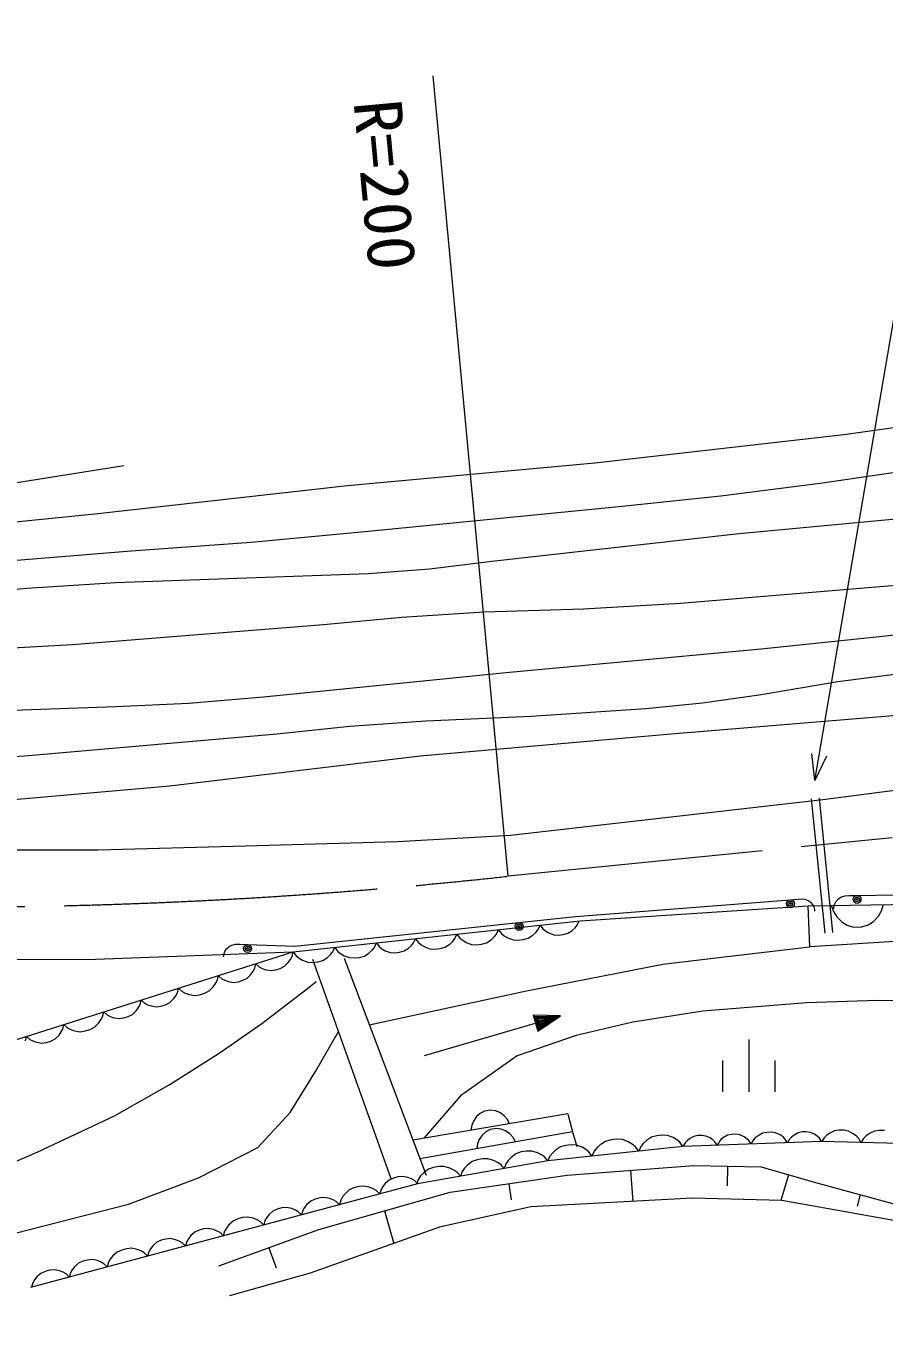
# Model space of a CAD drawing. Units: millimetres, scale not verified. Extents: x 40000 to 680000, y 20000 to 380000.
# Drawn here: x 366326 to 399162, y 250722 to 300442 of the extents above; entities that cross this region are included whole.
import ezdxf
from ezdxf.enums import TextEntityAlignment as Align

# ---------------------------------------------------------------- set-up
doc = ezdxf.new("R2010")
doc.units = ezdxf.units.MM
doc.header["$LTSCALE"] = 1000
doc.linetypes.add('CHAIN', pattern=[18.5, 12, -1.5, 3.5, -1.5])
for name, color, linetype, lineweight in [('M-BGD', 7, 'Continuous', 13), ('M-BMK', 2, 'CHAIN', 13), ('M-STR-HTXT', 7, 'Continuous', 13)]:
    doc.layers.add(name, color=color, linetype=linetype, lineweight=lineweight)
doc.styles.add('ＭＳ ゴシック', font='')
doc.styles.get('ＭＳ ゴシック').set_extended_font_data('MS Gothic')

msp = doc.modelspace()

# ---------------------------------------------------------------- linework, layer by layer
at = {"layer": 'M-BGD'}
for p, q in [((396818, 270856), (403593, 271738)), ((384871, 269493), (396818, 270856)), ((396904, 265741), (396393, 270885)), ((397202, 265770), (396691, 270915)), ((380542, 269253), (384871, 269493)), ((369076, 268932), (374729, 269092)), ((374729, 269092), (380542, 269253)), ((362950, 268932), (369076, 268932)), ((387354, 266384), (395572, 267022)), ((395572, 267022), (395871, 267045)), ((395871, 267045), (396030, 267057)), ((396030, 267057), (396131, 267045)), ((396131, 267045), (396256, 266994)), ((397332, 266974), (397431, 267075)), ((397431, 267075), (397530, 267137)), ((397530, 267137), (397669, 267179)), ((397669, 267179), (397829, 267182)), ((397829, 267182), (398129, 267187)), ((398129, 267187), (403688, 267281)), ((387536, 266218), (396262, 266795)), ((396256, 266994), (396340, 266941)), ((396262, 266795), (403792, 266910)), ((396328, 265219), (396262, 266795)), ((396340, 266941), (396406, 266866)), ((396406, 266866), (396475, 266751)), ((396475, 266751), (396503, 266652)), ((396503, 266652), (396508, 266593)), ((397145, 266808), (397228, 266569)), ((397228, 266569), (397351, 266371)), ((397236, 266752), (397274, 266873)), ((397238, 266672), (397236, 266752)), ((397274, 266873), (397332, 266974)), ((398951, 266396), (399068, 266597)), ((399068, 266597), (399144, 266839)), ((376557, 265027), (387536, 266218)), ((376620, 265244), (387354, 266384)), ((385924, 265882), (386002, 266052)), ((386002, 266052), (386107, 265912)), ((387340, 265956), (387420, 266055)), ((387420, 266055), (387493, 266214)), ((397351, 266371), (397554, 266174)), ((397554, 266174), (397756, 266057)), ((397756, 266057), (397997, 265981)), ((398317, 265986), (398556, 266070)), ((398556, 266070), (398754, 266193)), ((398754, 266193), (398951, 266396)), ((381156, 265375), (381230, 265534)), ((381230, 265534), (381342, 265385)), ((382657, 265431), (382742, 265537)), ((382742, 265537), (382820, 265707)), ((382820, 265707), (382933, 265558)), ((382933, 265558), (383039, 265473)), ((384131, 265495), (384248, 265604)), ((384248, 265604), (384333, 265710)), ((384333, 265710), (384411, 265879)), ((384411, 265879), (384524, 265731)), ((384524, 265731), (384630, 265645)), ((384630, 265645), (384767, 265564)), ((384767, 265564), (384968, 265489)), ((385354, 265499), (385541, 265551)), ((385541, 265551), (385722, 265667)), ((385722, 265667), (385838, 265777)), ((385838, 265777), (385924, 265882)), ((386107, 265912), (386207, 265833)), ((386207, 265833), (386336, 265756)), ((386336, 265756), (386524, 265686)), ((386524, 265686), (386706, 265676)), ((386706, 265676), (386885, 265695)), ((386885, 265695), (387061, 265744)), ((387061, 265744), (387230, 265853)), ((387230, 265853), (387340, 265956)), ((397997, 265981), (398317, 265986)), ((345942, 255346), (376557, 265027)), ((368989, 264758), (376557, 265027)), ((373894, 264924), (373939, 265043)), ((373939, 265043), (374002, 265141)), ((374002, 265141), (374106, 265237)), ((374106, 265237), (374208, 265293)), ((374208, 265293), (374349, 265328)), ((374349, 265328), (374509, 265322)), ((374509, 265322), (374809, 265311)), ((374809, 265311), (376620, 265244)), ((376508, 264854), (376548, 265025)), ((376557, 265027), (376670, 264879)), ((377985, 264925), (378070, 265030)), ((378070, 265030), (378148, 265200)), ((378148, 265200), (378260, 265051)), ((378260, 265051), (378366, 264966)), ((379458, 264988), (379575, 265097)), ((379575, 265097), (379660, 265203)), ((379660, 265203), (379738, 265372)), ((379738, 265372), (379844, 265233)), ((379844, 265233), (379943, 265153)), ((379943, 265153), (380072, 265077)), ((380072, 265077), (380261, 265007)), ((380443, 264996), (380622, 265016)), ((380622, 265016), (380798, 265065)), ((380798, 265065), (380967, 265174)), ((380967, 265174), (381077, 265276)), ((381077, 265276), (381156, 265375)), ((381342, 265385), (381448, 265300)), ((381448, 265300), (381586, 265219)), ((381586, 265219), (381787, 265144)), ((381787, 265144), (381981, 265133)), ((381981, 265133), (382172, 265154)), ((382172, 265154), (382360, 265206)), ((382360, 265206), (382540, 265322)), ((382540, 265322), (382657, 265431)), ((383039, 265473), (383176, 265391)), ((383176, 265391), (383378, 265316)), ((383378, 265316), (383572, 265305)), ((383572, 265305), (383763, 265326)), ((383763, 265326), (383950, 265379)), ((383950, 265379), (384131, 265495)), ((384968, 265489), (385163, 265478)), ((385163, 265478), (385354, 265499)), ((393373, 264884), (396328, 265219)), ((399978, 265450), (396328, 265219)), ((360273, 264720), (368989, 264758)), ((373891, 264845), (373894, 264924)), ((375078, 264402), (375118, 264572)), ((375118, 264572), (375249, 264456)), ((376217, 264479), (376362, 264619)), ((376362, 264619), (376449, 264741)), ((376449, 264741), (376508, 264854)), ((376670, 264879), (376776, 264793)), ((376776, 264793), (376913, 264712)), ((376913, 264712), (377114, 264637)), ((377114, 264637), (377309, 264626)), ((380299, 256347), (377300, 264745)), ((377309, 264626), (377500, 264647)), ((377500, 264647), (377687, 264699)), ((377687, 264699), (377868, 264815)), ((377868, 264815), (377985, 264925)), ((378366, 264966), (378504, 264884)), ((378499, 264792), (381637, 256486)), ((378504, 264884), (378705, 264810)), ((378705, 264810), (378899, 264799)), ((378899, 264799), (379090, 264819)), ((379090, 264819), (379278, 264872)), ((379278, 264872), (379458, 264988)), ((380261, 265007), (380443, 264996)), ((385483, 263546), (390697, 264561)), ((390697, 264561), (393373, 264884)), ((373645, 263938), (373688, 264120)), ((373688, 264120), (373819, 264004)), ((374625, 263944), (374787, 264027)), ((374787, 264027), (374932, 264167)), ((374932, 264167), (375019, 264289)), ((375019, 264289), (375078, 264402)), ((375249, 264456), (375362, 264398)), ((375362, 264398), (375504, 264348)), ((375504, 264348), (375703, 264316)), ((375703, 264316), (375883, 264342)), ((375883, 264342), (376055, 264396)), ((376055, 264396), (376217, 264479)), ((372122, 263467), (372163, 263638)), ((372163, 263638), (372302, 263514)), ((373162, 263450), (373335, 263538)), ((373335, 263538), (373489, 263688)), ((373489, 263688), (373582, 263818)), ((373582, 263818), (373645, 263938)), ((373819, 264004), (373932, 263945)), ((373932, 263945), (374074, 263896)), ((374074, 263896), (374272, 263864)), ((374272, 263864), (374453, 263890)), ((374453, 263890), (374625, 263944)), ((379461, 262245), (385483, 263546)), ((370692, 263015), (370732, 263185)), ((370732, 263185), (370863, 263069)), ((370863, 263069), (370976, 263011)), ((371669, 263009), (371832, 263092)), ((371832, 263092), (371976, 263232)), ((371976, 263232), (372063, 263354)), ((372063, 263354), (372122, 263467)), ((372302, 263514), (372423, 263451)), ((372423, 263451), (372574, 263398)), ((372574, 263398), (372786, 263365)), ((372786, 263365), (372979, 263392)), ((372979, 263392), (373162, 263450)), ((396195, 263084), (392227, 262761)), ((398918, 263177), (396195, 263084)), ((401871, 263130), (398918, 263177)), ((369196, 262431), (369259, 262551)), ((369259, 262551), (369302, 262733)), ((369302, 262733), (369433, 262617)), ((369433, 262617), (369546, 262558)), ((369546, 262558), (369688, 262509)), ((370067, 262503), (370239, 262557)), ((370239, 262557), (370401, 262640)), ((370401, 262640), (370546, 262780)), ((370546, 262780), (370633, 262902)), ((370633, 262902), (370692, 263015)), ((370976, 263011), (371118, 262961)), ((371118, 262961), (371317, 262930)), ((371317, 262930), (371497, 262955)), ((371497, 262955), (371669, 263009)), ((381575, 261070), (386784, 262580)), ((386784, 262580), (385734, 262609)), ((385734, 262609), (385912, 261994)), ((386668, 262546), (385789, 262562)), ((385789, 262562), (385934, 262063)), ((385912, 261994), (386784, 262580)), ((385934, 262063), (386668, 262546)), ((392227, 262761), (389551, 262346)), ((367677, 261967), (367736, 262080)), ((367736, 262080), (367777, 262251)), ((367777, 262251), (367916, 262127)), ((367916, 262127), (368037, 262064)), ((368037, 262064), (368188, 262011)), ((368593, 262005), (368776, 262063)), ((368776, 262063), (368949, 262151)), ((368949, 262151), (369103, 262301)), ((369103, 262301), (369196, 262431)), ((369688, 262509), (369886, 262477)), ((369886, 262477), (370067, 262503)), ((386553, 262513), (385844, 262516)), ((385844, 262516), (385956, 262132)), ((386438, 262480), (385899, 262469)), ((385899, 262469), (385977, 262200)), ((386323, 262446), (385954, 262423)), ((385954, 262423), (385999, 262269)), ((385956, 262132), (386553, 262513)), ((385977, 262200), (386438, 262480)), ((385999, 262269), (386323, 262446)), ((386169, 262402), (386010, 262376)), ((386010, 262376), (386021, 262338)), ((386021, 262338), (386169, 262402)), ((389551, 262346), (387382, 261838)), ((366306, 261628), (366346, 261798)), ((366346, 261798), (366477, 261682)), ((366477, 261682), (366590, 261624)), ((366590, 261624), (366732, 261574)), ((366732, 261574), (366931, 261543)), ((366931, 261543), (367111, 261568)), ((367111, 261568), (367283, 261622)), ((367283, 261622), (367446, 261705)), ((367446, 261705), (367590, 261845)), ((367590, 261845), (367677, 261967)), ((368188, 262011), (368400, 261978)), ((368400, 261978), (368593, 262005)), ((377408, 260454), (378287, 261981)), ((387382, 261838), (385121, 261054)), ((393987, 261678), (393987, 259678)), ((385121, 261054), (382952, 259531)), ((392987, 260878), (392987, 259678)), ((394987, 260878), (394987, 259678)), ((376439, 258885), (377408, 260454)), ((382952, 259531), (381568, 257916)), ((375193, 257547), (376439, 258885)), ((387059, 258839), (381128, 257832)), ((383447, 258561), (383383, 258398)), ((383570, 258734), (383447, 258561)), ((383703, 258847), (383570, 258734)), ((383870, 258937), (383703, 258847)), ((384107, 258977), (383870, 258937)), ((384294, 258948), (384107, 258977)), ((384457, 258884), (384294, 258948)), ((384630, 258761), (384457, 258884)), ((384744, 258629), (384630, 258761)), ((384833, 258461), (384744, 258629)), ((387059, 258839), (387244, 258147)), ((387244, 258147), (381398, 257120)), ((383383, 258398), (383354, 258210)), ((383926, 258143), (383794, 258028)), ((384093, 258233), (383926, 258143)), ((384330, 258275), (384093, 258233)), ((384517, 258247), (384330, 258275)), ((384681, 258184), (384517, 258247)), ((384854, 258062), (384681, 258184)), ((384969, 257930), (384854, 258062)), ((387244, 258147), (387402, 257584)), ((393333, 258048), (393178, 258017)), ((393489, 258054), (393333, 258048)), ((393646, 258033), (393489, 258054)), ((394508, 258091), (394343, 258001)), ((394675, 258125), (394508, 258091)), ((394843, 258131), (394675, 258125)), ((395012, 258109), (394843, 258131)), ((395183, 258031), (395012, 258109)), ((395876, 258111), (395723, 258027)), ((396031, 258142), (395876, 258111)), ((396187, 258148), (396031, 258142)), ((396344, 258127), (396187, 258148)), ((396503, 258055), (396344, 258127)), ((396609, 257980), (396503, 258055)), ((397087, 258100), (396965, 258013)), ((397269, 258185), (397087, 258100)), ((397450, 258210), (397269, 258185)), ((397630, 258206), (397450, 258210)), ((397809, 258171), (397630, 258206)), ((397987, 258076), (397809, 258171)), ((398104, 257983), (397987, 258076)), ((398607, 258082), (398477, 257990)), ((398801, 258173), (398607, 258082)), ((398994, 258200), (398801, 258173)), ((399186, 258195), (398994, 258200)), ((383610, 257691), (383582, 257504)), ((383672, 257854), (383610, 257691)), ((383794, 258028), (383672, 257854)), ((385059, 257763), (384969, 257930)), ((391466, 257593), (386298, 257039)), ((386786, 257570), (386594, 257447)), ((386985, 257626), (386786, 257570)), ((387188, 257648), (386985, 257626)), ((387394, 257636), (387188, 257648)), ((387608, 257556), (387394, 257636)), ((387754, 257469), (387608, 257556)), ((388301, 257652), (388170, 257530)), ((388505, 257783), (388301, 257652)), ((388716, 257842), (388505, 257783)), ((388930, 257865), (388716, 257842)), ((389149, 257852), (388930, 257865)), ((389375, 257767), (389149, 257852)), ((389530, 257675), (389375, 257767)), ((389649, 257580), (389530, 257675)), ((389775, 257412), (389649, 257580)), ((389859, 257592), (389775, 257412)), ((389949, 257704), (389859, 257592)), ((390074, 257820), (389949, 257704)), ((390266, 257943), (390074, 257820)), ((390465, 257999), (390266, 257943)), ((390668, 258021), (390465, 257999)), ((390874, 258009), (390668, 258021)), ((391088, 257929), (390874, 258009)), ((391234, 257842), (391088, 257929)), ((391346, 257751), (391234, 257842)), ((391466, 257593), (391346, 257751)), ((396772, 257778), (391466, 257593)), ((391549, 257726), (391475, 257594)), ((391624, 257807), (391549, 257726)), ((391725, 257888), (391624, 257807)), ((391879, 257972), (391725, 257888)), ((392034, 258003), (391879, 257972)), ((392189, 258009), (392034, 258003)), ((392346, 257988), (392189, 258009)), ((392505, 257915), (392346, 257988)), ((392612, 257841), (392505, 257915)), ((392692, 257766), (392612, 257841)), ((392775, 257639), (392692, 257766)), ((392848, 257771), (392775, 257639)), ((392923, 257852), (392848, 257771)), ((393025, 257934), (392923, 257852)), ((393178, 258017), (393025, 257934)), ((393804, 257961), (393646, 258033)), ((393911, 257886), (393804, 257961)), ((393991, 257811), (393911, 257886)), ((394074, 257684), (393991, 257811)), ((394153, 257827), (394074, 257684)), ((394234, 257914), (394153, 257827)), ((394343, 258001), (394234, 257914)), ((395297, 257951), (395183, 258031)), ((395384, 257870), (395297, 257951)), ((395473, 257733), (395384, 257870)), ((395547, 257865), (395473, 257733)), ((395622, 257946), (395547, 257865)), ((395723, 258027), (395622, 257946)), ((396690, 257905), (396609, 257980)), ((396772, 257778), (396690, 257905)), ((407475, 257501), (396772, 257778)), ((396872, 257925), (396778, 257778)), ((396965, 258013), (396872, 257925)), ((398192, 257891), (398104, 257983)), ((398278, 257739), (398192, 257891)), ((398378, 257896), (398278, 257739)), ((398477, 257990), (398378, 257896)), ((372932, 256393), (375193, 257547)), ((383597, 257082), (383402, 257013)), ((383798, 257118), (383597, 257082)), ((384005, 257119), (383798, 257118)), ((384224, 257054), (384005, 257119)), ((384375, 256977), (384224, 257054)), ((384893, 257172), (384777, 257048)), ((385077, 257308), (384893, 257172)), ((385272, 257377), (385077, 257308)), ((385473, 257412), (385272, 257377)), ((385679, 257414), (385473, 257412)), ((385898, 257349), (385679, 257414)), ((386050, 257272), (385898, 257349)), ((386168, 257189), (386050, 257272)), ((386298, 257039), (386168, 257189)), ((386379, 257219), (386295, 257039)), ((386469, 257331), (386379, 257219)), ((386594, 257447), (386469, 257331)), ((387866, 257378), (387754, 257469)), ((387986, 257220), (387866, 257378)), ((388074, 257411), (387986, 257220)), ((388170, 257530), (388074, 257411)), ((386298, 257039), (381314, 256163)), ((381545, 256583), (381429, 256459)), ((381728, 256719), (381545, 256583)), ((381923, 256788), (381728, 256719)), ((382124, 256823), (381923, 256788)), ((382331, 256825), (382124, 256823)), ((382549, 256760), (382331, 256825)), ((382701, 256683), (382549, 256760)), ((382819, 256600), (382701, 256683)), ((382949, 256450), (382819, 256600)), ((383020, 256635), (382949, 256450)), ((383103, 256754), (383020, 256635)), ((383219, 256878), (383103, 256754)), ((383402, 257013), (383219, 256878)), ((384493, 256895), (384375, 256977)), ((384623, 256745), (384493, 256895)), ((384694, 256930), (384623, 256745)), ((384777, 257048), (384694, 256930)), ((387036, 256486), (391881, 256855)), ((389458, 256670), (389548, 255490)), ((391881, 256855), (394465, 256809)), ((393173, 256832), (393160, 256077)), ((394465, 256809), (396542, 256209)), ((381314, 256163), (366502, 252194)), ((370255, 255378), (372932, 256393)), ((379255, 256075), (379061, 256056)), ((379465, 256032), (379255, 256075)), ((380070, 256171), (379977, 256053)), ((380220, 256304), (380070, 256171)), ((380386, 256380), (380220, 256304)), ((380560, 256427), (380386, 256380)), ((380742, 256444), (380560, 256427)), ((380939, 256404), (380742, 256444)), ((381078, 256348), (380939, 256404)), ((381188, 256284), (381078, 256348)), ((381314, 256163), (381188, 256284)), ((381346, 256341), (381275, 256156)), ((381429, 256459), (381346, 256341)), ((382560, 255840), (387036, 256486)), ((384798, 256163), (384888, 255542)), ((395503, 256509), (395217, 255518)), ((396542, 256209), (399956, 255286)), ((377392, 255578), (377226, 255502)), ((377566, 255624), (377392, 255578)), ((377530, 254409), (382560, 255840)), ((377747, 255642), (377566, 255624)), ((377945, 255602), (377747, 255642)), ((378084, 255546), (377945, 255602)), ((378439, 255657), (378371, 255540)), ((378538, 255783), (378439, 255657)), ((378698, 255926), (378538, 255783)), ((378876, 256006), (378698, 255926)), ((379061, 256056), (378876, 256006)), ((379613, 255972), (379465, 256032)), ((379731, 255904), (379613, 255972)), ((379865, 255775), (379731, 255904)), ((379913, 255943), (379865, 255775)), ((379977, 256053), (379913, 255943)), ((391835, 255609), (385652, 255286)), ((395250, 255517), (391835, 255609)), ((398249, 255747), (398131, 255311)), ((365364, 254132), (370255, 255378)), ((375777, 255114), (375626, 254981)), ((375943, 255190), (375777, 255114)), ((376117, 255236), (375943, 255190)), ((376298, 255254), (376117, 255236)), ((376496, 255213), (376298, 255254)), ((376635, 255158), (376496, 255213)), ((376745, 255094), (376635, 255158)), ((376871, 254972), (376745, 255094)), ((376919, 255140), (376871, 254972)), ((376983, 255251), (376919, 255140)), ((377075, 255369), (376983, 255251)), ((377226, 255502), (377075, 255369)), ((378194, 255482), (378084, 255546)), ((378320, 255360), (378194, 255482)), ((378371, 255540), (378320, 255360)), ((380045, 255124), (380399, 253881)), ((385652, 255286), (382145, 254502)), ((399679, 254732), (395250, 255517)), ((374094, 254593), (373996, 254467)), ((374255, 254735), (374094, 254593)), ((374432, 254816), (374255, 254735)), ((374618, 254866), (374432, 254816)), ((374811, 254884), (374618, 254866)), ((375022, 254841), (374811, 254884)), ((375170, 254782), (375022, 254841)), ((375288, 254714), (375170, 254782)), ((375422, 254584), (375288, 254714)), ((375470, 254752), (375422, 254584)), ((375534, 254863), (375470, 254752)), ((375626, 254981), (375534, 254863)), ((372632, 254178), (372539, 254060)), ((372782, 254312), (372632, 254178)), ((372949, 254387), (372782, 254312)), ((373122, 254434), (372949, 254387)), ((373304, 254452), (373122, 254434)), ((373501, 254411), (373304, 254452)), ((373640, 254355), (373501, 254411)), ((373751, 254292), (373640, 254355)), ((373700, 253025), (377530, 254409)), ((373876, 254170), (373751, 254292)), ((373928, 254349), (373876, 254170)), ((373996, 254467), (373928, 254349)), ((382145, 254502), (377207, 252748)), ((369989, 253625), (369812, 253545)), ((370174, 253675), (369989, 253625)), ((370368, 253694), (370174, 253675)), ((370578, 253651), (370368, 253694)), ((370727, 253591), (370578, 253651)), ((370844, 253523), (370727, 253591)), ((371090, 253672), (371027, 253562)), ((371183, 253790), (371090, 253672)), ((371334, 253924), (371183, 253790)), ((371500, 253999), (371334, 253924)), ((371674, 254046), (371500, 253999)), ((371855, 254063), (371674, 254046)), ((372052, 254023), (371855, 254063)), ((372192, 253967), (372052, 254023)), ((372302, 253903), (372192, 253967)), ((372428, 253782), (372302, 253903)), ((372476, 253950), (372428, 253782)), ((372539, 254060), (372476, 253950)), ((375615, 253717), (375895, 252944)), ((368339, 253121), (368189, 252988)), ((368505, 253197), (368339, 253121)), ((368679, 253244), (368505, 253197)), ((368861, 253261), (368679, 253244)), ((369058, 253221), (368861, 253261)), ((369197, 253165), (369058, 253221)), ((369307, 253101), (369197, 253165)), ((369433, 252980), (369307, 253101)), ((369484, 253159), (369433, 252980)), ((369552, 253277), (369484, 253159)), ((369651, 253402), (369552, 253277)), ((369812, 253545), (369651, 253402)), ((370979, 253394), (370844, 253523)), ((371027, 253562), (370979, 253394)), ((366740, 252600), (366647, 252482)), ((366890, 252733), (366740, 252600)), ((367056, 252809), (366890, 252733)), ((367230, 252855), (367056, 252809)), ((367412, 252873), (367230, 252855)), ((367609, 252833), (367412, 252873)), ((367748, 252777), (367609, 252833)), ((367858, 252713), (367748, 252777)), ((367984, 252591), (367858, 252713)), ((368032, 252760), (367984, 252591)), ((368096, 252870), (368032, 252760)), ((368189, 252988), (368096, 252870)), ((377207, 252748), (374116, 251871)), ((366583, 252371), (366535, 252203)), ((366647, 252482), (366583, 252371))]:
    msp.add_line(p, q, dxfattribs=at)
for points in [[(332664, 281098), (335404, 280428), (337476, 280057), (339658, 279771), (342354, 279461), (344988, 279264), (354775, 279188), (357609, 279325), (360798, 279591), (370355, 280372), (374943, 280699), (379432, 281123), (389017, 282071), (392919, 282467), (396807, 282967), (406384, 284371), (408233, 284700), (410377, 285202), (411654, 285641), (412939, 286198), (415329, 287378)], [(333200, 282739), (334780, 282336), (336744, 281954), (338829, 281659), (348567, 280642), (350513, 280536), (352515, 280535), (362149, 281204), (365540, 281442), (368967, 281787), (378625, 282866), (388099, 283734), (397626, 284814), (407081, 286147), (408260, 286373), (409336, 286690), (410846, 287294)], [(331466, 284490), (333967, 283636), (336489, 282900), (338450, 282504), (340347, 282221), (342734, 281973), (345176, 281827), (347777, 281773), (350567, 281824), (360162, 282400), (362557, 282559), (365088, 282838), (370067, 283631)], [(331540, 277946), (334446, 277374), (337519, 276876), (340237, 276568), (343229, 276336), (352965, 276141), (355641, 276145), (358439, 276253), (368100, 276790), (377718, 277549), (380705, 277834), (383866, 278031), (387665, 278152), (391370, 278372), (400993, 279167), (403701, 279495), (406643, 279959), (409978, 280622), (413340, 281400), (415256, 281946), (417147, 282594), (419968, 283618), (422684, 284495), (423344, 284682)], [(333150, 275282), (334931, 275039), (336729, 274900), (346461, 274235), (349453, 274005), (352611, 273871), (356411, 273922), (360079, 274071), (369764, 274416), (372561, 274544), (375421, 274781), (384828, 275729), (394461, 276622), (399235, 277121), (403972, 277722), (407723, 278311), (411683, 278826), (413471, 279061), (415231, 279411), (416613, 279813), (418114, 280374), (423629, 282861)], [(332402, 279120), (334307, 278611), (336266, 278203), (338298, 277918), (340490, 277714), (343525, 277500), (346567, 277390), (350066, 277370), (353541, 277459), (363129, 278630), (366355, 278936), (369749, 279152), (379433, 279506), (381768, 279687), (384150, 279978), (393614, 281038), (403157, 281922)], [(351510, 269189), (352225, 269553), (353070, 269827), (357500, 270123), (362196, 270543), (371835, 271384), (381409, 272527), (391016, 273374), (400590, 274158), (403881, 274403), (407461, 274778), (416776, 276181), (420127, 276760), (423381, 277222), (424358, 277348)], [(332633, 272953), (335004, 272578), (337334, 272315), (347009, 272172), (349806, 272326), (352584, 272378), (356284, 272257), (360084, 272237), (363258, 272335), (366263, 272529), (375932, 273375), (378717, 273669), (381634, 273872), (385656, 274043), (390046, 274338), (392213, 274552), (394456, 274880), (397395, 275366), (400567, 275785)], [(350559, 250722), (351548, 251406), (352727, 252083), (354576, 252853), (356616, 253584), (360091, 254738), (363701, 256051), (366751, 257367), (369714, 258759), (371801, 259944), (373724, 261154), (375357, 262286), (377099, 263629), (377433, 263893)]]:
    msp.add_lwpolyline(points, dxfattribs=at)
for centre, radius in [((395583, 266872), 150), ((398131, 267037), 150), ((398131, 267037), 90), ((398131, 267037), 30), ((395583, 266872), 90), ((395583, 266872), 30), ((385200, 266005), 150), ((385200, 266005), 90), ((385200, 266005), 30), ((374804, 265161), 150), ((374804, 265161), 90), ((374804, 265161), 30)]:
    msp.add_circle(centre, radius, dxfattribs=at)
at = {"layer": 'M-BMK'}
msp.add_line((412902, 270748), (384774, 267922), dxfattribs=at)
msp.add_arc((363066, 466741), 200000, 266.05165, 276.23113, dxfattribs=at)
at = {"layer": 'M-STR-HTXT'}
for p, q in [((396512, 271580), (401450, 300442)), ((384774, 267922), (381904, 298532)), ((396512, 271580), (396405, 272613)), ((396957, 272519), (396512, 271580))]:
    msp.add_line(p, q, dxfattribs=at)

# ---------------------------------------------------------------- texts
at = {"layer": 'M-STR-HTXT', "style": 'ＭＳ ゴシック', "width": 1.05}
msp.add_text('R=200', height=1833, rotation=275.3, dxfattribs=at).set_placement((378313, 297494), align=Align.BOTTOM_LEFT)

doc.saveas('drawing.dxf')
